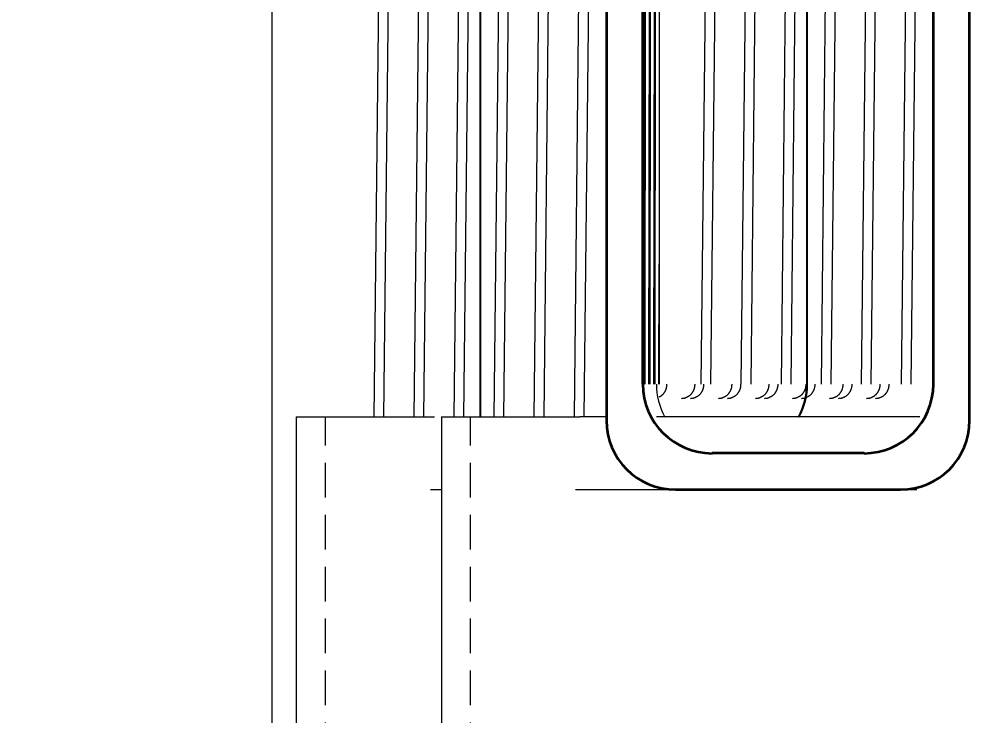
# Model space of a CAD drawing. Header units: centimetres. Extents: x -11896 to 2794, y -437 to 1921.
# Drawn here: x -3528.03 to -3514.93, y 371.74 to 381.34 of the extents above; entities that cross this region are included whole.
import ezdxf

# ---------------------------------------------------------------- set-up
doc = ezdxf.new("R2010")
doc.units = ezdxf.units.CM
doc.linetypes.add('Hidden', pattern=[0.714375, 0.47625, -0.238125])
for name, color, linetype, lineweight in [('A-ANNO-DIMS', 7, 'Continuous', 9), ('A-ANNO-DIMS-100', 7, 'Continuous', 9), ('A-DOOR', 7, 'Continuous', 9), ('S-BEAM', 7, 'Continuous', 9), ('S-COLS', 7, 'Continuous', 9)]:
    doc.layers.add(name, color=color, linetype=linetype, lineweight=lineweight)
doc.styles.add('Century Gothic_1', font='GOTHIC.TTF', dxfattribs={"height": 15})
doc.dimstyles.new('FCA_N_Cotas_E100', dxfattribs={"dimscale": 30.48, "dimtxt": 15.662524, "dimasz": 0.492126, "dimexe": 0.656168, "dimexo": 0.656168, "dimgap": 0.032808, "dimtad": 1, "dimlfac": 0.01, "dimrnd": 0.01, "dimzin": 0, "dimdsep": 46, "dimtxsty": 'Century Gothic_1', "dimblk1": 'OBLIQUE', "dimblk2": 'OBLIQUE', "dimsah": 1, "dimcen": 0.09, "dimdle": 0.656168, "dimazin": 2, "dimtfac": 1, "dimtdec": 4, "dimtix": 1, "dimtmove": 0, "dimatfit": 3, "dimfxl": 1, "dimtvp": 1, "dimtolj": 1, "dimtzin": 0, "dimarcsym": 2})
pattern_1 = [(89.372, (-4968.56, 712.001), (-0.2760012, 25.1445355), []), (89.372, (-4968.56, 750.101), (-0.2760012, 25.1445355), [])]
pattern_2 = [(89.372, (-4964.06, 712.001), (-0.2760012, 25.1445355), []), (89.372, (-4964.06, 750.101), (-0.2760012, 25.1445355), [])]

# ---------------------------------------------------------------- blocks, each defined once
blk = doc.blocks.new('FP_38-Sección 2-2')
at = {"layer": 'S-COLS'}
blk.add_line((-4972.871, 375.859), (-4972.871, 94), dxfattribs=at)
blk = doc.blocks.new('HSS Rectangular-Column - 100 x 100 mm-V36-Sección 2-2')
at = {"layer": 'S-COLS', "true_color": 0xc0c0c0}
h = blk.add_hatch(dxfattribs=at)
h.set_pattern_fill('FP_7', color=9, style=0, pattern_type=2)
h.set_pattern_definition([(45, (-5061.785, 712), (-25.1447, 25.1447), []), (45, (-5061.785, 750.1), (-25.1447, 25.1447), [])])
h.paths.add_polyline_path([(-4964.776, 94), (-4964.776, 374.859), (-4965.589, 374.891), (-4965.7, 375.563), (-4965.877, 375.137), (-4966.549, 374.859), (-4969.82, 374.93), (-4970.32, 375.137), (-4970.599, 375.859), (-4970.966, 375.809), (-4970.966, 94), (-4968.768, 94)])
h.paths.add_polyline_path([(-4967.051, 375.359), (-4966.378, 375.638), (-4966.378, 375.859), (-4969.89, 375.809), (-4969.82, 375.638), (-4969.146, 375.359), (-4968.768, 375.359)])
at = {"layer": 'S-COLS'}
for p, q in [((-4972.871, 375.859), (-4970.966, 375.859)), ((-4970.596, 375.859), (-4970.966, 375.859)), ((-4966.286, 375.859), (-4969.911, 375.859))]:
    blk.add_line(p, q, dxfattribs=at)
at = {"layer": 'S-COLS', "linetype": 'Hidden'}
blk.add_line((-4972.471, 94), (-4972.471, 375.859), dxfattribs=at)
at = {"layer": 'S-COLS'}
blk.add_blockref('FP_38-Sección 2-2', (0, 0), dxfattribs=at)
blk = doc.blocks.new('FP_40-Sección 2-2')
at = {"layer": 'S-COLS'}
blk.add_line((-4974.871, 375.859), (-4974.871, 94), dxfattribs=at)
blk = doc.blocks.new('HSS Rectangular-Column - 100 x 100 mm-V39-Sección 2-2')
at = {"layer": 'S-COLS'}
blk.add_line((-4974.871, 375.859), (-4972.966, 375.859), dxfattribs=at)
at = {"layer": 'S-COLS', "linetype": 'Hidden'}
blk.add_line((-4974.471, 94), (-4974.471, 375.859), dxfattribs=at)
at = {"layer": 'S-COLS'}
blk.add_blockref('FP_40-Sección 2-2', (0, 0), dxfattribs=at)
blk = doc.blocks.new('FP_69-Sección 2-2')
at = {"layer": 'S-BEAM'}
blk.add_line((-4966.549, 374.859), (-4966.326, 374.859), dxfattribs=at)
blk = doc.blocks.new('HSS Rectangular - 50 x 120-1656543-Sección 2-2')
at = {"layer": 'S-BEAM', "true_color": 0xc0c0c0}
h = blk.add_hatch(dxfattribs=at)
h.set_pattern_fill('FP_37', color=9, style=0, pattern_type=2)
h.set_pattern_definition([(89.921, (-4970.099, 712.001), (-0.034269765, 25.145071153), []), (89.921, (-4970.099, 750.101), (-0.034269765, 25.145071153), [])])
h.paths.add_polyline_path([(-4969.876, 376.311), (-4969.876, 385.406), (-4970.099, 385.406), (-4970.099, 376.311)])
at = {"layer": 'S-BEAM', "lineweight": 35}
for p, q in [((-4970.599, 385.909), (-4970.599, 375.809)), ((-4965.599, 375.809), (-4965.599, 385.909)), ((-4970.099, 376.311), (-4970.099, 385.406)), ((-4966.099, 385.406), (-4966.099, 376.311)), ((-4967.051, 375.359), (-4969.146, 375.359)), ((-4969.649, 374.859), (-4966.549, 374.859))]:
    blk.add_line(p, q, dxfattribs=at)
at = {"layer": 'S-BEAM'}
blk.add_line((-4969.876, 385.406), (-4969.876, 376.311), dxfattribs=at)
at = {"layer": 'S-BEAM', "lineweight": 35}
for centre, radius, start, end in [((-4969.146, 376.311), 0.953, 180, 270), ((-4967.051, 376.311), 0.953, 270, 360), ((-4969.649, 375.809), 0.95, 180, 270), ((-4966.549, 375.809), 0.95, 270, 360)]:
    blk.add_arc(centre, radius, start, end, dxfattribs=at)
at = {"layer": 'S-BEAM'}
blk.add_blockref('FP_69-Sección 2-2', (0, 0), dxfattribs=at)
blk = doc.blocks.new('FP_71-Sección 2-2')
at = {"layer": 'S-BEAM'}
blk.add_line((-4971.025, 374.859), (-4969.649, 374.859), dxfattribs=at)
blk = doc.blocks.new('FP_72-Sección 2-2')
at = {"layer": 'S-BEAM', "color": 9, "true_color": 0xc0c0c0}
for p, q in [((-4968.376, 376.237), (-4968.378, 376.232)), ((-4968.375, 376.242), (-4968.376, 376.237)), ((-4968.373, 376.247), (-4968.375, 376.242)), ((-4968.372, 376.252), (-4968.373, 376.247)), ((-4968.37, 376.258), (-4968.372, 376.252)), ((-4968.369, 376.263), (-4968.37, 376.258)), ((-4968.368, 376.268), (-4968.369, 376.263)), ((-4968.367, 376.273), (-4968.368, 376.268)), ((-4968.366, 376.284), (-4968.367, 376.279)), ((-4968.367, 376.279), (-4968.367, 376.273)), ((-4968.365, 376.295), (-4968.366, 376.29)), ((-4968.366, 376.29), (-4968.366, 376.284)), ((-4968.365, 376.311), (-4968.365, 376.306)), ((-4968.365, 376.306), (-4968.365, 376.3)), ((-4968.365, 376.3), (-4968.365, 376.295)), ((-4968.253, 376.237), (-4968.255, 376.232)), ((-4968.251, 376.242), (-4968.253, 376.237)), ((-4968.249, 376.247), (-4968.251, 376.242)), ((-4968.248, 376.252), (-4968.249, 376.247)), ((-4968.247, 376.258), (-4968.248, 376.252)), ((-4968.246, 376.263), (-4968.247, 376.258)), ((-4968.245, 376.268), (-4968.246, 376.263)), ((-4968.244, 376.273), (-4968.245, 376.268)), ((-4968.243, 376.279), (-4968.244, 376.273)), ((-4968.242, 376.284), (-4968.243, 376.279)), ((-4968.242, 376.311), (-4968.242, 376.306)), ((-4968.242, 376.306), (-4968.242, 376.3)), ((-4968.242, 376.3), (-4968.242, 376.295)), ((-4968.242, 376.295), (-4968.242, 376.29)), ((-4968.242, 376.29), (-4968.242, 376.284)), ((-4967.866, 376.237), (-4967.868, 376.232)), ((-4967.865, 376.242), (-4967.866, 376.237)), ((-4967.863, 376.247), (-4967.865, 376.242)), ((-4967.862, 376.252), (-4967.863, 376.247)), ((-4967.86, 376.258), (-4967.862, 376.252)), ((-4967.859, 376.263), (-4967.86, 376.258)), ((-4967.858, 376.268), (-4967.859, 376.263)), ((-4967.857, 376.273), (-4967.858, 376.268)), ((-4967.856, 376.284), (-4967.857, 376.279)), ((-4967.857, 376.279), (-4967.857, 376.273)), ((-4967.855, 376.295), (-4967.856, 376.29)), ((-4967.856, 376.29), (-4967.856, 376.284)), ((-4967.855, 376.311), (-4967.855, 376.306)), ((-4967.855, 376.306), (-4967.855, 376.3)), ((-4967.855, 376.3), (-4967.855, 376.295)), ((-4967.743, 376.237), (-4967.745, 376.232)), ((-4967.741, 376.242), (-4967.743, 376.237)), ((-4967.739, 376.247), (-4967.741, 376.242)), ((-4967.738, 376.252), (-4967.739, 376.247)), ((-4967.737, 376.258), (-4967.738, 376.252)), ((-4967.736, 376.263), (-4967.737, 376.258)), ((-4967.735, 376.268), (-4967.736, 376.263)), ((-4967.734, 376.273), (-4967.735, 376.268)), ((-4967.733, 376.279), (-4967.734, 376.273)), ((-4967.732, 376.284), (-4967.733, 376.279)), ((-4967.732, 376.311), (-4967.732, 376.306)), ((-4967.732, 376.306), (-4967.732, 376.3)), ((-4967.732, 376.3), (-4967.732, 376.295)), ((-4967.732, 376.295), (-4967.732, 376.29)), ((-4967.732, 376.29), (-4967.732, 376.284)), ((-4967.356, 376.237), (-4967.358, 376.232)), ((-4967.355, 376.242), (-4967.356, 376.237)), ((-4967.353, 376.247), (-4967.355, 376.242)), ((-4967.352, 376.252), (-4967.353, 376.247)), ((-4967.35, 376.258), (-4967.352, 376.252)), ((-4967.349, 376.263), (-4967.35, 376.258)), ((-4967.348, 376.268), (-4967.349, 376.263)), ((-4967.347, 376.273), (-4967.348, 376.268)), ((-4967.346, 376.284), (-4967.347, 376.279)), ((-4967.347, 376.279), (-4967.347, 376.273)), ((-4967.345, 376.295), (-4967.346, 376.29)), ((-4967.346, 376.29), (-4967.346, 376.284)), ((-4967.345, 376.311), (-4967.345, 376.306)), ((-4967.345, 376.306), (-4967.345, 376.3)), ((-4967.345, 376.3), (-4967.345, 376.295)), ((-4967.233, 376.237), (-4967.235, 376.232)), ((-4967.231, 376.242), (-4967.233, 376.237)), ((-4967.229, 376.247), (-4967.231, 376.242)), ((-4967.228, 376.252), (-4967.229, 376.247)), ((-4967.227, 376.258), (-4967.228, 376.252)), ((-4967.226, 376.263), (-4967.227, 376.258)), ((-4967.225, 376.268), (-4967.226, 376.263)), ((-4967.224, 376.273), (-4967.225, 376.268)), ((-4967.223, 376.279), (-4967.224, 376.273)), ((-4967.222, 376.284), (-4967.223, 376.279)), ((-4967.222, 376.311), (-4967.222, 376.306)), ((-4967.222, 376.306), (-4967.222, 376.3)), ((-4967.222, 376.3), (-4967.222, 376.295)), ((-4967.222, 376.295), (-4967.222, 376.29)), ((-4967.222, 376.29), (-4967.222, 376.284)), ((-4966.846, 376.237), (-4966.848, 376.232)), ((-4966.845, 376.242), (-4966.846, 376.237)), ((-4966.843, 376.247), (-4966.845, 376.242)), ((-4966.842, 376.252), (-4966.843, 376.247)), ((-4966.84, 376.258), (-4966.842, 376.252)), ((-4966.839, 376.263), (-4966.84, 376.258)), ((-4966.838, 376.268), (-4966.839, 376.263)), ((-4966.837, 376.273), (-4966.838, 376.268)), ((-4966.836, 376.284), (-4966.837, 376.279)), ((-4966.837, 376.279), (-4966.837, 376.273)), ((-4966.835, 376.295), (-4966.836, 376.29)), ((-4966.836, 376.29), (-4966.836, 376.284)), ((-4966.835, 376.311), (-4966.835, 376.306)), ((-4966.835, 376.306), (-4966.835, 376.3)), ((-4966.835, 376.3), (-4966.835, 376.295)), ((-4966.723, 376.237), (-4966.725, 376.232)), ((-4966.721, 376.242), (-4966.723, 376.237)), ((-4966.719, 376.247), (-4966.721, 376.242)), ((-4966.718, 376.252), (-4966.719, 376.247)), ((-4966.717, 376.258), (-4966.718, 376.252)), ((-4966.716, 376.263), (-4966.717, 376.258)), ((-4966.715, 376.268), (-4966.716, 376.263)), ((-4966.714, 376.273), (-4966.715, 376.268)), ((-4966.713, 376.279), (-4966.714, 376.273)), ((-4966.712, 376.284), (-4966.713, 376.279)), ((-4966.712, 376.311), (-4966.712, 376.306)), ((-4966.712, 376.306), (-4966.712, 376.3)), ((-4966.712, 376.3), (-4966.712, 376.295)), ((-4966.712, 376.295), (-4966.712, 376.29)), ((-4966.712, 376.29), (-4966.712, 376.284)), ((-4968.542, 376.111), (-4968.547, 376.11)), ((-4968.537, 376.111), (-4968.542, 376.111)), ((-4968.532, 376.111), (-4968.537, 376.111)), ((-4968.527, 376.112), (-4968.532, 376.111)), ((-4968.522, 376.113), (-4968.527, 376.112)), ((-4968.516, 376.114), (-4968.522, 376.113)), ((-4968.511, 376.115), (-4968.516, 376.114)), ((-4968.506, 376.116), (-4968.511, 376.115)), ((-4968.501, 376.118), (-4968.506, 376.116)), ((-4968.496, 376.119), (-4968.501, 376.118)), ((-4968.491, 376.121), (-4968.496, 376.119)), ((-4968.486, 376.123), (-4968.491, 376.121)), ((-4968.482, 376.125), (-4968.486, 376.123)), ((-4968.477, 376.127), (-4968.482, 376.125)), ((-4968.472, 376.129), (-4968.477, 376.127)), ((-4968.467, 376.131), (-4968.472, 376.129)), ((-4968.463, 376.134), (-4968.467, 376.131)), ((-4968.458, 376.136), (-4968.463, 376.134)), ((-4968.454, 376.139), (-4968.458, 376.136)), ((-4968.449, 376.142), (-4968.454, 376.139)), ((-4968.445, 376.145), (-4968.449, 376.142)), ((-4968.441, 376.148), (-4968.445, 376.145)), ((-4968.437, 376.151), (-4968.441, 376.148)), ((-4968.433, 376.155), (-4968.437, 376.151)), ((-4968.429, 376.158), (-4968.433, 376.155)), ((-4968.425, 376.162), (-4968.429, 376.158)), ((-4968.421, 376.165), (-4968.425, 376.162)), ((-4968.419, 376.111), (-4968.424, 376.11)), ((-4968.417, 376.169), (-4968.421, 376.165)), ((-4968.413, 376.111), (-4968.419, 376.111)), ((-4968.414, 376.173), (-4968.417, 376.169)), ((-4968.41, 376.177), (-4968.414, 376.173)), ((-4968.408, 376.111), (-4968.413, 376.111)), ((-4968.407, 376.181), (-4968.41, 376.177)), ((-4968.403, 376.112), (-4968.408, 376.111)), ((-4968.404, 376.185), (-4968.407, 376.181)), ((-4968.401, 376.19), (-4968.404, 376.185)), ((-4968.398, 376.113), (-4968.403, 376.112)), ((-4968.398, 376.194), (-4968.401, 376.19)), ((-4968.395, 376.198), (-4968.398, 376.194)), ((-4968.393, 376.114), (-4968.398, 376.113)), ((-4968.392, 376.203), (-4968.395, 376.198)), ((-4968.388, 376.115), (-4968.393, 376.114)), ((-4968.389, 376.208), (-4968.392, 376.203)), ((-4968.387, 376.212), (-4968.389, 376.208)), ((-4968.383, 376.116), (-4968.388, 376.115)), ((-4968.384, 376.217), (-4968.387, 376.212)), ((-4968.382, 376.222), (-4968.384, 376.217)), ((-4968.378, 376.118), (-4968.383, 376.116)), ((-4968.38, 376.227), (-4968.382, 376.222)), ((-4968.378, 376.232), (-4968.38, 376.227)), ((-4968.373, 376.119), (-4968.378, 376.118)), ((-4968.368, 376.121), (-4968.373, 376.119)), ((-4968.363, 376.123), (-4968.368, 376.121)), ((-4968.358, 376.125), (-4968.363, 376.123)), ((-4968.353, 376.127), (-4968.358, 376.125)), ((-4968.348, 376.129), (-4968.353, 376.127)), ((-4968.344, 376.131), (-4968.348, 376.129)), ((-4968.339, 376.134), (-4968.344, 376.131)), ((-4968.335, 376.136), (-4968.339, 376.134)), ((-4968.33, 376.139), (-4968.335, 376.136)), ((-4968.326, 376.142), (-4968.33, 376.139)), ((-4968.321, 376.145), (-4968.326, 376.142)), ((-4968.317, 376.148), (-4968.321, 376.145)), ((-4968.313, 376.151), (-4968.317, 376.148)), ((-4968.309, 376.155), (-4968.313, 376.151)), ((-4968.305, 376.158), (-4968.309, 376.155)), ((-4968.301, 376.162), (-4968.305, 376.158)), ((-4968.297, 376.165), (-4968.301, 376.162)), ((-4968.294, 376.169), (-4968.297, 376.165)), ((-4968.29, 376.173), (-4968.294, 376.169)), ((-4968.287, 376.177), (-4968.29, 376.173)), ((-4968.283, 376.181), (-4968.287, 376.177)), ((-4968.28, 376.185), (-4968.283, 376.181)), ((-4968.277, 376.19), (-4968.28, 376.185)), ((-4968.274, 376.194), (-4968.277, 376.19)), ((-4968.271, 376.198), (-4968.274, 376.194)), ((-4968.268, 376.203), (-4968.271, 376.198)), ((-4968.266, 376.208), (-4968.268, 376.203)), ((-4968.263, 376.212), (-4968.266, 376.208)), ((-4968.261, 376.217), (-4968.263, 376.212)), ((-4968.259, 376.222), (-4968.261, 376.217)), ((-4968.257, 376.227), (-4968.259, 376.222)), ((-4968.255, 376.232), (-4968.257, 376.227)), ((-4968.032, 376.111), (-4968.037, 376.11)), ((-4968.027, 376.111), (-4968.032, 376.111)), ((-4968.022, 376.111), (-4968.027, 376.111)), ((-4968.017, 376.112), (-4968.022, 376.111)), ((-4968.012, 376.113), (-4968.017, 376.112)), ((-4968.006, 376.114), (-4968.012, 376.113)), ((-4968.001, 376.115), (-4968.006, 376.114)), ((-4967.996, 376.116), (-4968.001, 376.115)), ((-4967.991, 376.118), (-4967.996, 376.116)), ((-4967.986, 376.119), (-4967.991, 376.118)), ((-4967.981, 376.121), (-4967.986, 376.119)), ((-4967.976, 376.123), (-4967.981, 376.121)), ((-4967.972, 376.125), (-4967.976, 376.123)), ((-4967.967, 376.127), (-4967.972, 376.125)), ((-4967.962, 376.129), (-4967.967, 376.127)), ((-4967.957, 376.131), (-4967.962, 376.129)), ((-4967.953, 376.134), (-4967.957, 376.131)), ((-4967.948, 376.136), (-4967.953, 376.134)), ((-4967.944, 376.139), (-4967.948, 376.136)), ((-4967.939, 376.142), (-4967.944, 376.139)), ((-4967.935, 376.145), (-4967.939, 376.142)), ((-4967.931, 376.148), (-4967.935, 376.145)), ((-4967.927, 376.151), (-4967.931, 376.148)), ((-4967.923, 376.155), (-4967.927, 376.151)), ((-4967.919, 376.158), (-4967.923, 376.155)), ((-4967.915, 376.162), (-4967.919, 376.158)), ((-4967.911, 376.165), (-4967.915, 376.162)), ((-4967.909, 376.111), (-4967.914, 376.11)), ((-4967.907, 376.169), (-4967.911, 376.165)), ((-4967.903, 376.111), (-4967.909, 376.111)), ((-4967.904, 376.173), (-4967.907, 376.169)), ((-4967.9, 376.177), (-4967.904, 376.173)), ((-4967.898, 376.111), (-4967.903, 376.111)), ((-4967.897, 376.181), (-4967.9, 376.177)), ((-4967.893, 376.112), (-4967.898, 376.111)), ((-4967.894, 376.185), (-4967.897, 376.181)), ((-4967.891, 376.19), (-4967.894, 376.185)), ((-4967.888, 376.113), (-4967.893, 376.112)), ((-4967.888, 376.194), (-4967.891, 376.19)), ((-4967.885, 376.198), (-4967.888, 376.194)), ((-4967.883, 376.114), (-4967.888, 376.113)), ((-4967.882, 376.203), (-4967.885, 376.198)), ((-4967.878, 376.115), (-4967.883, 376.114)), ((-4967.879, 376.208), (-4967.882, 376.203)), ((-4967.877, 376.212), (-4967.879, 376.208)), ((-4967.873, 376.116), (-4967.878, 376.115)), ((-4967.874, 376.217), (-4967.877, 376.212)), ((-4967.872, 376.222), (-4967.874, 376.217)), ((-4967.868, 376.118), (-4967.873, 376.116)), ((-4967.87, 376.227), (-4967.872, 376.222)), ((-4967.868, 376.232), (-4967.87, 376.227)), ((-4967.863, 376.119), (-4967.868, 376.118)), ((-4967.858, 376.121), (-4967.863, 376.119)), ((-4967.853, 376.123), (-4967.858, 376.121)), ((-4967.848, 376.125), (-4967.853, 376.123)), ((-4967.843, 376.127), (-4967.848, 376.125)), ((-4967.838, 376.129), (-4967.843, 376.127)), ((-4967.834, 376.131), (-4967.838, 376.129)), ((-4967.829, 376.134), (-4967.834, 376.131)), ((-4967.825, 376.136), (-4967.829, 376.134)), ((-4967.82, 376.139), (-4967.825, 376.136)), ((-4967.816, 376.142), (-4967.82, 376.139)), ((-4967.811, 376.145), (-4967.816, 376.142)), ((-4967.807, 376.148), (-4967.811, 376.145)), ((-4967.803, 376.151), (-4967.807, 376.148)), ((-4967.799, 376.155), (-4967.803, 376.151)), ((-4967.795, 376.158), (-4967.799, 376.155)), ((-4967.791, 376.162), (-4967.795, 376.158)), ((-4967.787, 376.165), (-4967.791, 376.162)), ((-4967.784, 376.169), (-4967.787, 376.165)), ((-4967.78, 376.173), (-4967.784, 376.169)), ((-4967.777, 376.177), (-4967.78, 376.173)), ((-4967.773, 376.181), (-4967.777, 376.177)), ((-4967.77, 376.185), (-4967.773, 376.181)), ((-4967.767, 376.19), (-4967.77, 376.185)), ((-4967.764, 376.194), (-4967.767, 376.19)), ((-4967.761, 376.198), (-4967.764, 376.194)), ((-4967.758, 376.203), (-4967.761, 376.198)), ((-4967.756, 376.208), (-4967.758, 376.203)), ((-4967.753, 376.212), (-4967.756, 376.208)), ((-4967.751, 376.217), (-4967.753, 376.212)), ((-4967.749, 376.222), (-4967.751, 376.217)), ((-4967.747, 376.227), (-4967.749, 376.222)), ((-4967.745, 376.232), (-4967.747, 376.227)), ((-4967.522, 376.111), (-4967.527, 376.11)), ((-4967.517, 376.111), (-4967.522, 376.111)), ((-4967.512, 376.111), (-4967.517, 376.111)), ((-4967.507, 376.112), (-4967.512, 376.111)), ((-4967.502, 376.113), (-4967.507, 376.112)), ((-4967.496, 376.114), (-4967.502, 376.113)), ((-4967.491, 376.115), (-4967.496, 376.114)), ((-4967.486, 376.116), (-4967.491, 376.115)), ((-4967.481, 376.118), (-4967.486, 376.116)), ((-4967.476, 376.119), (-4967.481, 376.118)), ((-4967.471, 376.121), (-4967.476, 376.119)), ((-4967.466, 376.123), (-4967.471, 376.121)), ((-4967.462, 376.125), (-4967.466, 376.123)), ((-4967.457, 376.127), (-4967.462, 376.125)), ((-4967.452, 376.129), (-4967.457, 376.127)), ((-4967.447, 376.131), (-4967.452, 376.129)), ((-4967.443, 376.134), (-4967.447, 376.131)), ((-4967.438, 376.136), (-4967.443, 376.134)), ((-4967.434, 376.139), (-4967.438, 376.136)), ((-4967.429, 376.142), (-4967.434, 376.139)), ((-4967.425, 376.145), (-4967.429, 376.142)), ((-4967.421, 376.148), (-4967.425, 376.145)), ((-4967.417, 376.151), (-4967.421, 376.148)), ((-4967.413, 376.155), (-4967.417, 376.151)), ((-4967.409, 376.158), (-4967.413, 376.155)), ((-4967.405, 376.162), (-4967.409, 376.158)), ((-4967.401, 376.165), (-4967.405, 376.162)), ((-4967.399, 376.111), (-4967.404, 376.11)), ((-4967.397, 376.169), (-4967.401, 376.165)), ((-4967.393, 376.111), (-4967.399, 376.111)), ((-4967.394, 376.173), (-4967.397, 376.169)), ((-4967.39, 376.177), (-4967.394, 376.173)), ((-4967.388, 376.111), (-4967.393, 376.111)), ((-4967.387, 376.181), (-4967.39, 376.177)), ((-4967.383, 376.112), (-4967.388, 376.111)), ((-4967.384, 376.185), (-4967.387, 376.181)), ((-4967.381, 376.19), (-4967.384, 376.185)), ((-4967.378, 376.113), (-4967.383, 376.112)), ((-4967.378, 376.194), (-4967.381, 376.19)), ((-4967.375, 376.198), (-4967.378, 376.194)), ((-4967.373, 376.114), (-4967.378, 376.113)), ((-4967.372, 376.203), (-4967.375, 376.198)), ((-4967.368, 376.115), (-4967.373, 376.114)), ((-4967.369, 376.208), (-4967.372, 376.203)), ((-4967.367, 376.212), (-4967.369, 376.208)), ((-4967.363, 376.116), (-4967.368, 376.115)), ((-4967.365, 376.217), (-4967.367, 376.212)), ((-4967.362, 376.222), (-4967.365, 376.217)), ((-4967.358, 376.118), (-4967.363, 376.116)), ((-4967.36, 376.227), (-4967.362, 376.222)), ((-4967.358, 376.232), (-4967.36, 376.227)), ((-4967.353, 376.119), (-4967.358, 376.118)), ((-4967.348, 376.121), (-4967.353, 376.119)), ((-4967.343, 376.123), (-4967.348, 376.121)), ((-4967.338, 376.125), (-4967.343, 376.123)), ((-4967.333, 376.127), (-4967.338, 376.125)), ((-4967.328, 376.129), (-4967.333, 376.127)), ((-4967.324, 376.131), (-4967.328, 376.129)), ((-4967.319, 376.134), (-4967.324, 376.131)), ((-4967.315, 376.136), (-4967.319, 376.134)), ((-4967.31, 376.139), (-4967.315, 376.136)), ((-4967.306, 376.142), (-4967.31, 376.139)), ((-4967.301, 376.145), (-4967.306, 376.142)), ((-4967.297, 376.148), (-4967.301, 376.145)), ((-4967.293, 376.151), (-4967.297, 376.148)), ((-4967.289, 376.155), (-4967.293, 376.151)), ((-4967.285, 376.158), (-4967.289, 376.155)), ((-4967.281, 376.162), (-4967.285, 376.158)), ((-4967.277, 376.165), (-4967.281, 376.162)), ((-4967.274, 376.169), (-4967.277, 376.165)), ((-4967.27, 376.173), (-4967.274, 376.169)), ((-4967.267, 376.177), (-4967.27, 376.173)), ((-4967.263, 376.181), (-4967.267, 376.177)), ((-4967.26, 376.185), (-4967.263, 376.181)), ((-4967.257, 376.19), (-4967.26, 376.185)), ((-4967.254, 376.194), (-4967.257, 376.19)), ((-4967.251, 376.198), (-4967.254, 376.194)), ((-4967.248, 376.203), (-4967.251, 376.198)), ((-4967.246, 376.208), (-4967.248, 376.203)), ((-4967.243, 376.212), (-4967.246, 376.208)), ((-4967.241, 376.217), (-4967.243, 376.212)), ((-4967.239, 376.222), (-4967.241, 376.217)), ((-4967.237, 376.227), (-4967.239, 376.222)), ((-4967.235, 376.232), (-4967.237, 376.227)), ((-4967.012, 376.111), (-4967.017, 376.11)), ((-4967.007, 376.111), (-4967.012, 376.111)), ((-4967.002, 376.111), (-4967.007, 376.111)), ((-4966.997, 376.112), (-4967.002, 376.111)), ((-4966.992, 376.113), (-4966.997, 376.112)), ((-4966.986, 376.114), (-4966.992, 376.113)), ((-4966.981, 376.115), (-4966.986, 376.114)), ((-4966.976, 376.116), (-4966.981, 376.115)), ((-4966.971, 376.118), (-4966.976, 376.116)), ((-4966.966, 376.119), (-4966.971, 376.118)), ((-4966.961, 376.121), (-4966.966, 376.119)), ((-4966.956, 376.123), (-4966.961, 376.121)), ((-4966.952, 376.125), (-4966.956, 376.123)), ((-4966.947, 376.127), (-4966.952, 376.125)), ((-4966.942, 376.129), (-4966.947, 376.127)), ((-4966.937, 376.131), (-4966.942, 376.129)), ((-4966.933, 376.134), (-4966.937, 376.131)), ((-4966.928, 376.136), (-4966.933, 376.134)), ((-4966.924, 376.139), (-4966.928, 376.136)), ((-4966.919, 376.142), (-4966.924, 376.139)), ((-4966.915, 376.145), (-4966.919, 376.142)), ((-4966.911, 376.148), (-4966.915, 376.145)), ((-4966.907, 376.151), (-4966.911, 376.148)), ((-4966.903, 376.155), (-4966.907, 376.151)), ((-4966.899, 376.158), (-4966.903, 376.155)), ((-4966.895, 376.162), (-4966.899, 376.158)), ((-4966.891, 376.165), (-4966.895, 376.162)), ((-4966.889, 376.111), (-4966.894, 376.11)), ((-4966.887, 376.169), (-4966.891, 376.165)), ((-4966.883, 376.111), (-4966.889, 376.111)), ((-4966.884, 376.173), (-4966.887, 376.169)), ((-4966.88, 376.177), (-4966.884, 376.173)), ((-4966.878, 376.111), (-4966.883, 376.111)), ((-4966.877, 376.181), (-4966.88, 376.177)), ((-4966.873, 376.112), (-4966.878, 376.111)), ((-4966.874, 376.185), (-4966.877, 376.181)), ((-4966.871, 376.19), (-4966.874, 376.185)), ((-4966.868, 376.113), (-4966.873, 376.112)), ((-4966.868, 376.194), (-4966.871, 376.19)), ((-4966.865, 376.198), (-4966.868, 376.194)), ((-4966.863, 376.114), (-4966.868, 376.113)), ((-4966.862, 376.203), (-4966.865, 376.198)), ((-4966.858, 376.115), (-4966.863, 376.114)), ((-4966.859, 376.208), (-4966.862, 376.203)), ((-4966.857, 376.212), (-4966.859, 376.208)), ((-4966.853, 376.116), (-4966.858, 376.115)), ((-4966.855, 376.217), (-4966.857, 376.212)), ((-4966.852, 376.222), (-4966.855, 376.217)), ((-4966.848, 376.118), (-4966.853, 376.116)), ((-4966.85, 376.227), (-4966.852, 376.222)), ((-4966.848, 376.232), (-4966.85, 376.227)), ((-4966.843, 376.119), (-4966.848, 376.118)), ((-4966.838, 376.121), (-4966.843, 376.119)), ((-4966.833, 376.123), (-4966.838, 376.121)), ((-4966.828, 376.125), (-4966.833, 376.123)), ((-4966.823, 376.127), (-4966.828, 376.125)), ((-4966.818, 376.129), (-4966.823, 376.127)), ((-4966.814, 376.131), (-4966.818, 376.129)), ((-4966.809, 376.134), (-4966.814, 376.131)), ((-4966.805, 376.136), (-4966.809, 376.134)), ((-4966.8, 376.139), (-4966.805, 376.136)), ((-4966.796, 376.142), (-4966.8, 376.139)), ((-4966.791, 376.145), (-4966.796, 376.142)), ((-4966.787, 376.148), (-4966.791, 376.145)), ((-4966.783, 376.151), (-4966.787, 376.148)), ((-4966.779, 376.155), (-4966.783, 376.151)), ((-4966.775, 376.158), (-4966.779, 376.155)), ((-4966.771, 376.162), (-4966.775, 376.158)), ((-4966.767, 376.165), (-4966.771, 376.162)), ((-4966.764, 376.169), (-4966.767, 376.165)), ((-4966.76, 376.173), (-4966.764, 376.169)), ((-4966.757, 376.177), (-4966.76, 376.173)), ((-4966.753, 376.181), (-4966.757, 376.177)), ((-4966.75, 376.185), (-4966.753, 376.181)), ((-4966.747, 376.19), (-4966.75, 376.185)), ((-4966.744, 376.194), (-4966.747, 376.19)), ((-4966.741, 376.198), (-4966.744, 376.194)), ((-4966.738, 376.203), (-4966.741, 376.198)), ((-4966.736, 376.208), (-4966.738, 376.203)), ((-4966.733, 376.212), (-4966.736, 376.208)), ((-4966.731, 376.217), (-4966.733, 376.212)), ((-4966.729, 376.222), (-4966.731, 376.217)), ((-4966.727, 376.227), (-4966.729, 376.222)), ((-4966.725, 376.232), (-4966.727, 376.227))]:
    blk.add_line(p, q, dxfattribs=at)
blk = doc.blocks.new('HSS Rectangular - 50 x 120-1656613-Sección 2-2')
at = {"layer": 'S-BEAM', "true_color": 0xc0c0c0}
h = blk.add_hatch(dxfattribs=at)
h.set_pattern_fill('FP_38', color=9, style=0, pattern_type=2)
h.set_pattern_definition(pattern_1)
h.paths.add_polyline_path([(-4970.599, 375.859), (-4970.599, 385.909), (-4972.329, 385.909), (-4972.267, 375.859), (-4970.966, 375.859)])
h = blk.add_hatch(dxfattribs=at)
h.set_pattern_fill('FP_39', color=9, style=0, pattern_type=2)
h.set_pattern_definition(pattern_2)
h.paths.add_polyline_path([(-4966.378, 376.311), (-4966.099, 376.311), (-4966.099, 385.406), (-4967.83, 385.406), (-4967.83, 376.311)])
at = {"layer": 'S-BEAM'}
for p, q in [((-4972.329, 375.859), (-4972.329, 385.909)), ((-4967.83, 376.311), (-4967.83, 385.406))]:
    blk.add_line(p, q, dxfattribs=at)
for centre, start_param, end_param in [((-4968.96, 376.311), 1.570796, 2.067329), ((-4968.782, 376.311), 4.215856, 4.712389)]:
    blk.add_ellipse(centre, major_axis=(0, 0.952), ratio=0.99994, start_param=start_param, end_param=end_param, dxfattribs=at)
for name in ['FP_72-Sección 2-2', 'FP_71-Sección 2-2']:
    blk.add_blockref(name, (0, 0), dxfattribs=at)
blk = doc.blocks.new('FP_75-Sección 2-2')
at = {"layer": 'S-BEAM'}
blk.add_line((-4973.025, 374.859), (-4972.871, 374.859), dxfattribs=at)
blk = doc.blocks.new('FP_76-Sección 2-2')
at = {"layer": 'S-BEAM', "color": 9, "true_color": 0xc0c0c0}
for p, q in [((-4969.783, 376.237), (-4969.785, 376.232)), ((-4969.781, 376.242), (-4969.783, 376.237)), ((-4969.779, 376.247), (-4969.781, 376.242)), ((-4969.778, 376.252), (-4969.779, 376.247)), ((-4969.777, 376.258), (-4969.778, 376.252)), ((-4969.776, 376.263), (-4969.777, 376.258)), ((-4969.775, 376.268), (-4969.776, 376.263)), ((-4969.774, 376.273), (-4969.775, 376.268)), ((-4969.773, 376.279), (-4969.774, 376.273)), ((-4969.772, 376.284), (-4969.773, 376.279)), ((-4969.772, 376.311), (-4969.772, 376.306)), ((-4969.772, 376.306), (-4969.772, 376.3)), ((-4969.772, 376.3), (-4969.772, 376.295)), ((-4969.772, 376.295), (-4969.772, 376.29)), ((-4969.772, 376.29), (-4969.772, 376.284)), ((-4969.396, 376.237), (-4969.398, 376.232)), ((-4969.395, 376.242), (-4969.396, 376.237)), ((-4969.393, 376.247), (-4969.395, 376.242)), ((-4969.392, 376.252), (-4969.393, 376.247)), ((-4969.39, 376.258), (-4969.392, 376.252)), ((-4969.389, 376.263), (-4969.39, 376.258)), ((-4969.388, 376.268), (-4969.389, 376.263)), ((-4969.387, 376.273), (-4969.388, 376.268)), ((-4969.386, 376.284), (-4969.387, 376.279)), ((-4969.387, 376.279), (-4969.387, 376.273)), ((-4969.385, 376.295), (-4969.386, 376.29)), ((-4969.386, 376.29), (-4969.386, 376.284)), ((-4969.385, 376.311), (-4969.385, 376.306)), ((-4969.385, 376.306), (-4969.385, 376.3)), ((-4969.385, 376.3), (-4969.385, 376.295)), ((-4969.273, 376.237), (-4969.275, 376.232)), ((-4969.271, 376.242), (-4969.273, 376.237)), ((-4969.269, 376.247), (-4969.271, 376.242)), ((-4969.268, 376.252), (-4969.269, 376.247)), ((-4969.267, 376.258), (-4969.268, 376.252)), ((-4969.266, 376.263), (-4969.267, 376.258)), ((-4969.265, 376.268), (-4969.266, 376.263)), ((-4969.264, 376.273), (-4969.265, 376.268)), ((-4969.263, 376.279), (-4969.264, 376.273)), ((-4969.262, 376.284), (-4969.263, 376.279)), ((-4969.262, 376.311), (-4969.262, 376.306)), ((-4969.262, 376.306), (-4969.262, 376.3)), ((-4969.262, 376.3), (-4969.262, 376.295)), ((-4969.262, 376.295), (-4969.262, 376.29)), ((-4969.262, 376.29), (-4969.262, 376.284)), ((-4968.886, 376.237), (-4968.888, 376.232)), ((-4968.885, 376.242), (-4968.886, 376.237)), ((-4968.883, 376.247), (-4968.885, 376.242)), ((-4968.882, 376.252), (-4968.883, 376.247)), ((-4968.88, 376.258), (-4968.882, 376.252)), ((-4968.879, 376.263), (-4968.88, 376.258)), ((-4968.878, 376.268), (-4968.879, 376.263)), ((-4968.877, 376.273), (-4968.878, 376.268)), ((-4968.876, 376.284), (-4968.877, 376.279)), ((-4968.877, 376.279), (-4968.877, 376.273)), ((-4968.875, 376.295), (-4968.876, 376.29)), ((-4968.876, 376.29), (-4968.876, 376.284)), ((-4968.875, 376.311), (-4968.875, 376.306)), ((-4968.875, 376.306), (-4968.875, 376.3)), ((-4968.875, 376.3), (-4968.875, 376.295)), ((-4968.763, 376.237), (-4968.765, 376.232)), ((-4968.761, 376.242), (-4968.763, 376.237)), ((-4968.759, 376.247), (-4968.761, 376.242)), ((-4968.758, 376.252), (-4968.759, 376.247)), ((-4968.757, 376.258), (-4968.758, 376.252)), ((-4968.756, 376.263), (-4968.757, 376.258)), ((-4968.755, 376.268), (-4968.756, 376.263)), ((-4968.754, 376.273), (-4968.755, 376.268)), ((-4968.753, 376.279), (-4968.754, 376.273)), ((-4968.752, 376.284), (-4968.753, 376.279)), ((-4968.752, 376.311), (-4968.752, 376.306)), ((-4968.752, 376.306), (-4968.752, 376.3)), ((-4968.752, 376.3), (-4968.752, 376.295)), ((-4968.752, 376.295), (-4968.752, 376.29)), ((-4968.752, 376.29), (-4968.752, 376.284)), ((-4969.869, 376.134), (-4969.874, 376.131)), ((-4969.865, 376.136), (-4969.869, 376.134)), ((-4969.86, 376.139), (-4969.865, 376.136)), ((-4969.856, 376.142), (-4969.86, 376.139)), ((-4969.851, 376.145), (-4969.856, 376.142)), ((-4969.847, 376.148), (-4969.851, 376.145)), ((-4969.843, 376.151), (-4969.847, 376.148)), ((-4969.839, 376.155), (-4969.843, 376.151)), ((-4969.835, 376.158), (-4969.839, 376.155)), ((-4969.831, 376.162), (-4969.835, 376.158)), ((-4969.827, 376.165), (-4969.831, 376.162)), ((-4969.824, 376.169), (-4969.827, 376.165)), ((-4969.82, 376.173), (-4969.824, 376.169)), ((-4969.817, 376.177), (-4969.82, 376.173)), ((-4969.813, 376.181), (-4969.817, 376.177)), ((-4969.81, 376.185), (-4969.813, 376.181)), ((-4969.807, 376.19), (-4969.81, 376.185)), ((-4969.804, 376.194), (-4969.807, 376.19)), ((-4969.801, 376.198), (-4969.804, 376.194)), ((-4969.798, 376.203), (-4969.801, 376.198)), ((-4969.796, 376.208), (-4969.798, 376.203)), ((-4969.793, 376.212), (-4969.796, 376.208)), ((-4969.791, 376.217), (-4969.793, 376.212)), ((-4969.789, 376.222), (-4969.791, 376.217)), ((-4969.787, 376.227), (-4969.789, 376.222)), ((-4969.785, 376.232), (-4969.787, 376.227)), ((-4969.562, 376.111), (-4969.567, 376.11)), ((-4969.557, 376.111), (-4969.562, 376.111)), ((-4969.552, 376.111), (-4969.557, 376.111)), ((-4969.547, 376.112), (-4969.552, 376.111)), ((-4969.542, 376.113), (-4969.547, 376.112)), ((-4969.536, 376.114), (-4969.542, 376.113)), ((-4969.531, 376.115), (-4969.536, 376.114)), ((-4969.526, 376.116), (-4969.531, 376.115)), ((-4969.521, 376.118), (-4969.526, 376.116)), ((-4969.516, 376.119), (-4969.521, 376.118)), ((-4969.511, 376.121), (-4969.516, 376.119)), ((-4969.506, 376.123), (-4969.511, 376.121)), ((-4969.502, 376.125), (-4969.506, 376.123)), ((-4969.497, 376.127), (-4969.502, 376.125)), ((-4969.492, 376.129), (-4969.497, 376.127)), ((-4969.487, 376.131), (-4969.492, 376.129)), ((-4969.483, 376.134), (-4969.487, 376.131)), ((-4969.478, 376.136), (-4969.483, 376.134)), ((-4969.474, 376.139), (-4969.478, 376.136)), ((-4969.469, 376.142), (-4969.474, 376.139)), ((-4969.465, 376.145), (-4969.469, 376.142)), ((-4969.461, 376.148), (-4969.465, 376.145)), ((-4969.457, 376.151), (-4969.461, 376.148)), ((-4969.453, 376.155), (-4969.457, 376.151)), ((-4969.449, 376.158), (-4969.453, 376.155)), ((-4969.445, 376.162), (-4969.449, 376.158)), ((-4969.441, 376.165), (-4969.445, 376.162)), ((-4969.439, 376.111), (-4969.444, 376.11)), ((-4969.437, 376.169), (-4969.441, 376.165)), ((-4969.433, 376.111), (-4969.439, 376.111)), ((-4969.434, 376.173), (-4969.437, 376.169)), ((-4969.43, 376.177), (-4969.434, 376.173)), ((-4969.428, 376.111), (-4969.433, 376.111)), ((-4969.427, 376.181), (-4969.43, 376.177)), ((-4969.423, 376.112), (-4969.428, 376.111)), ((-4969.424, 376.185), (-4969.427, 376.181)), ((-4969.421, 376.19), (-4969.424, 376.185)), ((-4969.418, 376.113), (-4969.423, 376.112)), ((-4969.418, 376.194), (-4969.421, 376.19)), ((-4969.415, 376.198), (-4969.418, 376.194)), ((-4969.413, 376.114), (-4969.418, 376.113)), ((-4969.412, 376.203), (-4969.415, 376.198)), ((-4969.408, 376.115), (-4969.413, 376.114)), ((-4969.409, 376.208), (-4969.412, 376.203)), ((-4969.407, 376.212), (-4969.409, 376.208)), ((-4969.403, 376.116), (-4969.408, 376.115)), ((-4969.404, 376.217), (-4969.407, 376.212)), ((-4969.402, 376.222), (-4969.404, 376.217)), ((-4969.398, 376.118), (-4969.403, 376.116)), ((-4969.4, 376.227), (-4969.402, 376.222)), ((-4969.398, 376.232), (-4969.4, 376.227)), ((-4969.393, 376.119), (-4969.398, 376.118)), ((-4969.388, 376.121), (-4969.393, 376.119)), ((-4969.383, 376.123), (-4969.388, 376.121)), ((-4969.378, 376.125), (-4969.383, 376.123)), ((-4969.373, 376.127), (-4969.378, 376.125)), ((-4969.368, 376.129), (-4969.373, 376.127)), ((-4969.364, 376.131), (-4969.368, 376.129)), ((-4969.359, 376.134), (-4969.364, 376.131)), ((-4969.355, 376.136), (-4969.359, 376.134)), ((-4969.35, 376.139), (-4969.355, 376.136)), ((-4969.346, 376.142), (-4969.35, 376.139)), ((-4969.341, 376.145), (-4969.346, 376.142)), ((-4969.337, 376.148), (-4969.341, 376.145)), ((-4969.333, 376.151), (-4969.337, 376.148)), ((-4969.329, 376.155), (-4969.333, 376.151)), ((-4969.325, 376.158), (-4969.329, 376.155)), ((-4969.321, 376.162), (-4969.325, 376.158)), ((-4969.317, 376.165), (-4969.321, 376.162)), ((-4969.314, 376.169), (-4969.317, 376.165)), ((-4969.31, 376.173), (-4969.314, 376.169)), ((-4969.307, 376.177), (-4969.31, 376.173)), ((-4969.303, 376.181), (-4969.307, 376.177)), ((-4969.3, 376.185), (-4969.303, 376.181)), ((-4969.297, 376.19), (-4969.3, 376.185)), ((-4969.294, 376.194), (-4969.297, 376.19)), ((-4969.291, 376.198), (-4969.294, 376.194)), ((-4969.288, 376.203), (-4969.291, 376.198)), ((-4969.286, 376.208), (-4969.288, 376.203)), ((-4969.283, 376.212), (-4969.286, 376.208)), ((-4969.281, 376.217), (-4969.283, 376.212)), ((-4969.279, 376.222), (-4969.281, 376.217)), ((-4969.277, 376.227), (-4969.279, 376.222)), ((-4969.275, 376.232), (-4969.277, 376.227)), ((-4969.052, 376.111), (-4969.057, 376.11)), ((-4969.047, 376.111), (-4969.052, 376.111)), ((-4969.042, 376.111), (-4969.047, 376.111)), ((-4969.037, 376.112), (-4969.042, 376.111)), ((-4969.032, 376.113), (-4969.037, 376.112)), ((-4969.026, 376.114), (-4969.032, 376.113)), ((-4969.021, 376.115), (-4969.026, 376.114)), ((-4969.016, 376.116), (-4969.021, 376.115)), ((-4969.011, 376.118), (-4969.016, 376.116)), ((-4969.006, 376.119), (-4969.011, 376.118)), ((-4969.001, 376.121), (-4969.006, 376.119)), ((-4968.996, 376.123), (-4969.001, 376.121)), ((-4968.992, 376.125), (-4968.996, 376.123)), ((-4968.987, 376.127), (-4968.992, 376.125)), ((-4968.982, 376.129), (-4968.987, 376.127)), ((-4968.977, 376.131), (-4968.982, 376.129)), ((-4968.973, 376.134), (-4968.977, 376.131)), ((-4968.968, 376.136), (-4968.973, 376.134)), ((-4968.964, 376.139), (-4968.968, 376.136)), ((-4968.959, 376.142), (-4968.964, 376.139)), ((-4968.955, 376.145), (-4968.959, 376.142)), ((-4968.951, 376.148), (-4968.955, 376.145)), ((-4968.947, 376.151), (-4968.951, 376.148)), ((-4968.943, 376.155), (-4968.947, 376.151)), ((-4968.939, 376.158), (-4968.943, 376.155)), ((-4968.935, 376.162), (-4968.939, 376.158)), ((-4968.931, 376.165), (-4968.935, 376.162)), ((-4968.929, 376.111), (-4968.934, 376.11)), ((-4968.927, 376.169), (-4968.931, 376.165)), ((-4968.923, 376.111), (-4968.929, 376.111)), ((-4968.924, 376.173), (-4968.927, 376.169)), ((-4968.92, 376.177), (-4968.924, 376.173)), ((-4968.918, 376.111), (-4968.923, 376.111)), ((-4968.917, 376.181), (-4968.92, 376.177)), ((-4968.913, 376.112), (-4968.918, 376.111)), ((-4968.914, 376.185), (-4968.917, 376.181)), ((-4968.911, 376.19), (-4968.914, 376.185)), ((-4968.908, 376.113), (-4968.913, 376.112)), ((-4968.908, 376.194), (-4968.911, 376.19)), ((-4968.905, 376.198), (-4968.908, 376.194)), ((-4968.903, 376.114), (-4968.908, 376.113)), ((-4968.902, 376.203), (-4968.905, 376.198)), ((-4968.898, 376.115), (-4968.903, 376.114)), ((-4968.899, 376.208), (-4968.902, 376.203)), ((-4968.897, 376.212), (-4968.899, 376.208)), ((-4968.893, 376.116), (-4968.898, 376.115)), ((-4968.894, 376.217), (-4968.897, 376.212)), ((-4968.892, 376.222), (-4968.894, 376.217)), ((-4968.888, 376.118), (-4968.893, 376.116)), ((-4968.89, 376.227), (-4968.892, 376.222)), ((-4968.888, 376.232), (-4968.89, 376.227)), ((-4968.883, 376.119), (-4968.888, 376.118)), ((-4968.878, 376.121), (-4968.883, 376.119)), ((-4968.873, 376.123), (-4968.878, 376.121)), ((-4968.868, 376.125), (-4968.873, 376.123)), ((-4968.863, 376.127), (-4968.868, 376.125)), ((-4968.858, 376.129), (-4968.863, 376.127)), ((-4968.854, 376.131), (-4968.858, 376.129)), ((-4968.849, 376.134), (-4968.854, 376.131)), ((-4968.845, 376.136), (-4968.849, 376.134)), ((-4968.84, 376.139), (-4968.845, 376.136)), ((-4968.836, 376.142), (-4968.84, 376.139)), ((-4968.831, 376.145), (-4968.836, 376.142)), ((-4968.827, 376.148), (-4968.831, 376.145)), ((-4968.823, 376.151), (-4968.827, 376.148)), ((-4968.819, 376.155), (-4968.823, 376.151)), ((-4968.815, 376.158), (-4968.819, 376.155)), ((-4968.811, 376.162), (-4968.815, 376.158)), ((-4968.807, 376.165), (-4968.811, 376.162)), ((-4968.804, 376.169), (-4968.807, 376.165)), ((-4968.8, 376.173), (-4968.804, 376.169)), ((-4968.797, 376.177), (-4968.8, 376.173)), ((-4968.793, 376.181), (-4968.797, 376.177)), ((-4968.79, 376.185), (-4968.793, 376.181)), ((-4968.787, 376.19), (-4968.79, 376.185)), ((-4968.784, 376.194), (-4968.787, 376.19)), ((-4968.781, 376.198), (-4968.784, 376.194)), ((-4968.778, 376.203), (-4968.781, 376.198)), ((-4968.776, 376.208), (-4968.778, 376.203)), ((-4968.773, 376.212), (-4968.776, 376.208)), ((-4968.771, 376.217), (-4968.773, 376.212)), ((-4968.769, 376.222), (-4968.771, 376.217)), ((-4968.767, 376.227), (-4968.769, 376.222)), ((-4968.765, 376.232), (-4968.767, 376.227))]:
    blk.add_line(p, q, dxfattribs=at)
blk = doc.blocks.new('HSS Rectangular - 50 x 120-1656676-Sección 2-2')
at = {"layer": 'S-BEAM', "true_color": 0xc0c0c0}
h = blk.add_hatch(dxfattribs=at)
h.set_pattern_fill('FP_38', color=9, style=0, pattern_type=2)
h.set_pattern_definition(pattern_1)
h.paths.add_polyline_path([(-4972.724, 375.859), (-4972.343, 375.859), (-4972.343, 385.909), (-4974.153, 385.909), (-4974.153, 375.859), (-4972.743, 375.859)])
h = blk.add_hatch(dxfattribs=at)
h.set_pattern_fill('FP_39', color=9, style=0, pattern_type=2)
h.set_pattern_definition(pattern_2)
h.paths.add_polyline_path([(-4968.768, 376.311), (-4967.844, 376.311), (-4967.876, 385.406), (-4969.653, 385.406), (-4969.653, 376.311)])
at = {"layer": 'S-BEAM'}
for p, q in [((-4972.343, 385.909), (-4972.343, 375.859)), ((-4967.844, 385.406), (-4967.844, 376.311))]:
    blk.add_line(p, q, dxfattribs=at)
blk.add_ellipse((-4968.796, 376.311), major_axis=(0, 0.952), ratio=0.99994, start_param=4.215856, end_param=4.712389, dxfattribs=at)
for name in ['FP_76-Sección 2-2', 'FP_75-Sección 2-2']:
    blk.add_blockref(name, (0, 0), dxfattribs=at)
blk = doc.blocks.new('M_RVR_Puerta cortina plastica - 2_00 x 3_00-1783720-Sección 2-2')
at = {"layer": 'A-DOOR', "lineweight": 18}
blk.add_line((-4975.205, 94), (-4975.205, 394), dxfattribs=at)
blk = doc.blocks.new('DIMBLOCK37-Sección 2-2')
at = {"layer": 'A-ANNO-DIMS-100'}
for p, q in [((-3517.212, 440.395), (-3517.212, 460.395)), ((-3161.095, 440.395), (-3161.095, 460.395)), ((-3161.095, 440.395), (-3537.212, 440.395)), ((-3517.212, 440.395), (-3517.212, 395.859)), ((-3161.095, 440.395), (-3161.095, 395.859))]:
    blk.add_line(p, q, dxfattribs=at)
at = {"layer": 'A-ANNO-DIMS-100', "lineweight": 35}
for p, q in [((-3517.212, 440.395), (-3509.712, 447.895)), ((-3161.095, 440.395), (-3153.595, 447.895)), ((-3517.212, 440.395), (-3524.712, 432.895)), ((-3161.095, 440.395), (-3168.595, 432.895))]:
    blk.add_line(p, q, dxfattribs=at)
at = {"layer": 'A-ANNO-DIMS-100', "color": 0, "insert": (-3359.539, 460.621), "char_height": 15, "width": 48.92674, "attachment_point": 1, "line_spacing_factor": 0.984502, "style": 'Century Gothic_1'}
blk.add_mtext('3.56', dxfattribs=at)
blk = doc.blocks.new('_Oblique')
at = {"color": 0, "linetype": 'ByBlock', "lineweight": -2}
blk.add_line((-0.5, -0.5), (0.5, 0.5), dxfattribs=at)

msp = doc.modelspace()

# ---------------------------------------------------------------- block references
at = {"layer": 'A-DOOR', "color": 8, "true_color": 0x808080}
msp.add_blockref('M_RVR_Puerta cortina plastica - 2_00 x 3_00-1783720-Sección 2-2', (1450.659, 0), dxfattribs=at)
at = {"layer": 'S-BEAM'}
for name in ['HSS Rectangular - 50 x 120-1656676-Sección 2-2', 'HSS Rectangular - 50 x 120-1656613-Sección 2-2', 'HSS Rectangular - 50 x 120-1656543-Sección 2-2']:
    msp.add_blockref(name, (1450.659, 0), dxfattribs=at)
at = {"layer": 'S-COLS'}
for name in ['HSS Rectangular-Column - 100 x 100 mm-V39-Sección 2-2', 'HSS Rectangular-Column - 100 x 100 mm-V36-Sección 2-2']:
    msp.add_blockref(name, (1450.659, 0), dxfattribs=at)

# ---------------------------------------------------------------- dimensions: what is measured, and where the dimension line sits
at = {"layer": 'A-ANNO-DIMS'}
dim = msp.add_linear_dim(base=(-3517.212, 440.395), p1=(-3161.095, 375.859), p2=(-3517.212, 375.859), dimstyle='FCA_N_Cotas_E100', override={"dimpost": '<>', "dimfxl": 356.117348}, dxfattribs=at)
dim.commit()
dim.dimension.update_dxf_attribs({"geometry": 'DIMBLOCK37-Sección 2-2', "text_midpoint": (-3339.153, 449.272)})

doc.saveas('drawing.dxf')
